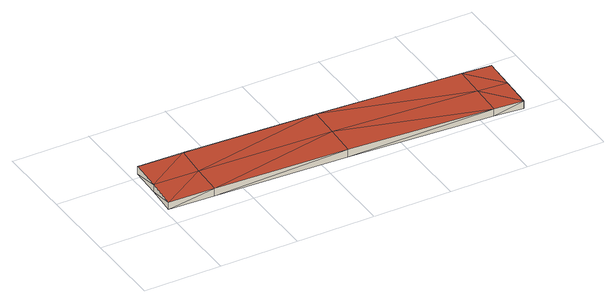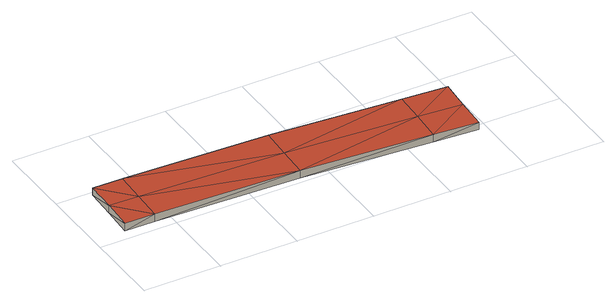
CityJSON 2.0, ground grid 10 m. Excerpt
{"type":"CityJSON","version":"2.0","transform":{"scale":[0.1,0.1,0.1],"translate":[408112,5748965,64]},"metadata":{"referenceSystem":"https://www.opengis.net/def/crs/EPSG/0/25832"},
"CityObjects":{
"building1":{"type":"Building","attributes":{"Geometrietyp2DReferenz":"2000","Gemeindeschluessel":"05515000","function":"53001_1800","roofType":"9999","measuredHeight":1},"geometry":[{"type":"Solid","lod":"2","boundaries":[[[[0,1,2]],[[1,3,2]],[[4,5,0]],[[5,1,0]],[[6,7,4]],[[7,5,4]],[[8,9,6]],[[9,7,6]],[[10,11,8]],[[11,9,8]],[[12,13,10]],[[13,11,10]],[[14,15,12]],[[15,13,12]],[[16,17,14]],[[17,15,14]],[[18,19,16]],[[19,17,16]],[[20,21,18]],[[21,19,18]],[[22,23,20]],[[23,21,20]],[[2,3,22]],[[3,23,22]],[[3,1,5]],[[3,5,24]],[[24,5,7]],[[24,7,25]],[[25,7,26]],[[26,7,9]],[[26,9,13]],[[13,9,11]],[[23,3,24]],[[23,24,21]],[[21,24,25]],[[21,25,19]],[[19,25,17]],[[17,25,26]],[[17,26,15]],[[15,26,13]],[[2,4,0]],[[2,27,4]],[[27,6,4]],[[27,28,6]],[[28,29,6]],[[29,8,6]],[[29,12,8]],[[12,10,8]],[[22,27,2]],[[22,20,27]],[[20,28,27]],[[20,18,28]],[[18,16,28]],[[16,29,28]],[[16,14,29]],[[14,12,29]]]],"semantics":{"surfaces":[{"type":"WallSurface"},{"type":"GroundSurface"},{"type":"RoofSurface"}],"values":[[0,0,0,0,0,0,0,0,0,0,0,0,0,0,0,0,0,0,0,0,0,0,0,0,1,1,1,1,1,1,1,1,1,1,1,1,1,1,1,1,2,2,2,2,2,2,2,2,2,2,2,2,2,2,2,2]]}}]}
},
"vertices":[
[10,108,17],[10,108,7],[8,68,17],[8,68,7],[68,105,18],[68,105,8],[236,95,20],[236,95,10],[421,86,18],[421,86,8],[459,84,17],[459,84,7],[457,44,17],[457,44,7],[455,4,17],[455,4,7],[417,6,18],[417,6,8],[232,15,20],[232,15,10],[63,25,18],[63,25,8],[5,28,17],[5,28,7],[65,65,8],[234,55,10],[419,46,8],[65,65,18],[234,55,20],[419,46,18]
]}
